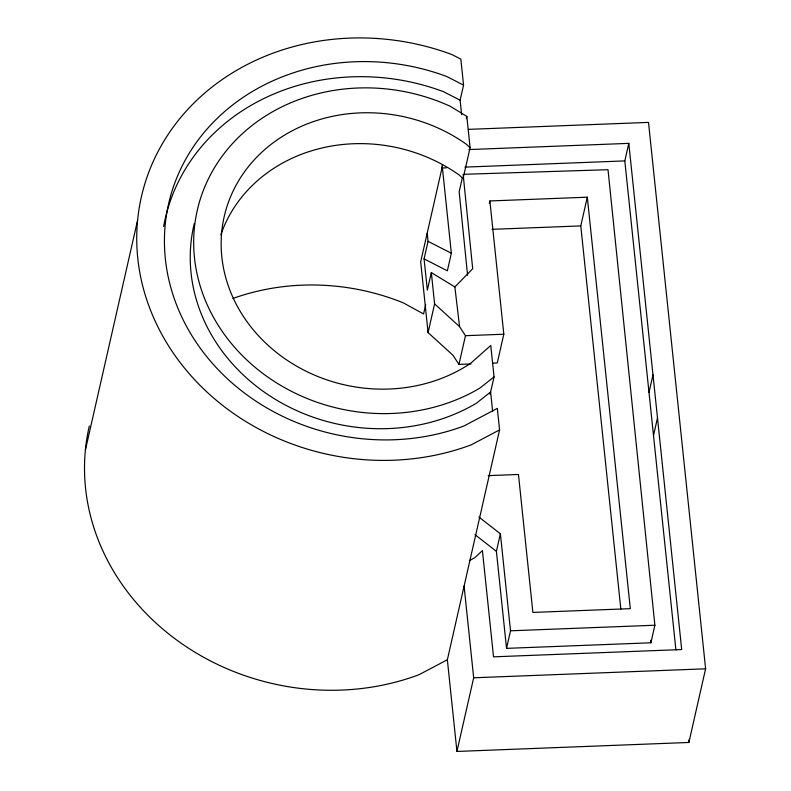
<?xml version="1.0" encoding="UTF-8"?>
<svg xmlns="http://www.w3.org/2000/svg" width="791" height="791" viewBox="0 0 791 791"><rect width="100%" height="100%" fill="white"/><g stroke="black" fill="none" stroke-linecap="round" stroke-linejoin="round"><path stroke-width="1.19" d="M428.297 330.144L428.079 332.586L453.045 355.327L458.948 364.414L470.932 363.949M85.388 450.069L137.604 220.205M442.535 165.645L420.683 261.831L428.079 332.586L434.595 303.882L431.332 272.588L454.865 286.935L459.561 326.624L465.474 335.7L458.948 364.414M431.332 272.588L427.338 290.139L424.075 258.875L428.06 241.324L427.209 233.127M461.628 114.646L460.125 100.22L463.556 85.121L460.837 59.127L451.879 54.539A236.193 209.882 12.8 0 0 136.962 247.771A236.193 209.882 12.8 0 0 471.169 444.868L499.576 429.899L497.331 408.374L463.921 425.993A211.504 187.942 12.8 0 1 164.637 249.491A211.504 187.942 12.8 0 1 446.638 76.46L463.556 85.121M466.295 118.709L466.819 116.386L450.297 106.32A182.118 161.829 12.8 0 0 194.467 257.728A182.118 161.829 12.8 0 0 479.751 388.183L494.049 376.921L490.756 345.489L470.694 363.267A154.522 137.308 12.8 0 1 263.482 340.951A154.522 137.308 12.8 0 1 259.616 154.314A154.522 137.308 12.8 0 1 466.156 144.1L470.091 147.68L463.071 178.548L459.146 174.969A154.522 137.308 12.8 0 0 220.808 234.828M425.716 304.495L423.571 313.958L403.123 302.765A218.959 194.566 12.8 0 0 232.9 298.484M462.349 177.807L459.156 191.778L467.58 275.238M442.159 165.309L451.345 253.258L447.36 270.809L424.075 258.875M489.342 203.356L489.886 200.963L587.308 197.196L630.308 608.655L532.877 612.432L518.461 474.471L488.185 475.638M490.104 394.264L494.049 376.921M489.886 200.963L503.808 334.217L497.282 362.931L492.496 363.118M468.391 129.368L648.511 122.387L705.612 668.81L688.882 742.462L456.941 751.45L447.36 659.763L499.576 429.899M464.376 174.277L608.012 169.699L654.889 625.226L650.904 642.786L506.537 648.363L496.402 551.337L500.387 533.777L478.921 517.077M456.941 751.45L473.671 677.788L464.09 586.101M620.836 609.11L580.782 225.91L587.308 197.196M506.537 648.363L510.521 630.803L500.387 533.777M675.909 649.945L624.811 160.909L628.796 143.369L468.915 149.558M648.996 392.395L652.98 374.855M653.504 435.485L657.489 417.935M454.865 286.935L472.692 268.732L463.15 174.317M469.36 560.621L474.729 557.784L482.421 550.595L493.525 656.837L681.694 649.549L628.796 143.369M447.36 659.763L418.953 674.733A236.193 209.882 12.8 0 1 173.901 637.951A236.193 209.882 12.8 0 1 89.314 425.993M441.556 168.008L446.48 167.821M464.93 167.109L624.811 160.909M491.992 229.341L580.782 225.91M465.474 335.7L503.808 334.217M510.521 630.803L654.889 625.226M473.671 677.788L705.612 668.81M460.125 100.22L443.207 91.558A211.504 187.942 12.8 0 0 163.628 226.542M428.06 241.324L451.345 253.258M474.926 534.627L496.402 551.337M434.595 303.882L459.561 326.624M688.625 740.01L688.882 742.462M466.819 116.386L470.091 147.68M492.635 411.369L490.618 392.01L476.32 403.281A182.118 161.829 12.8 0 1 271.699 397.082A182.118 161.829 12.8 0 1 194.309 223.418M650.647 640.324L650.904 642.786"/></g></svg>
